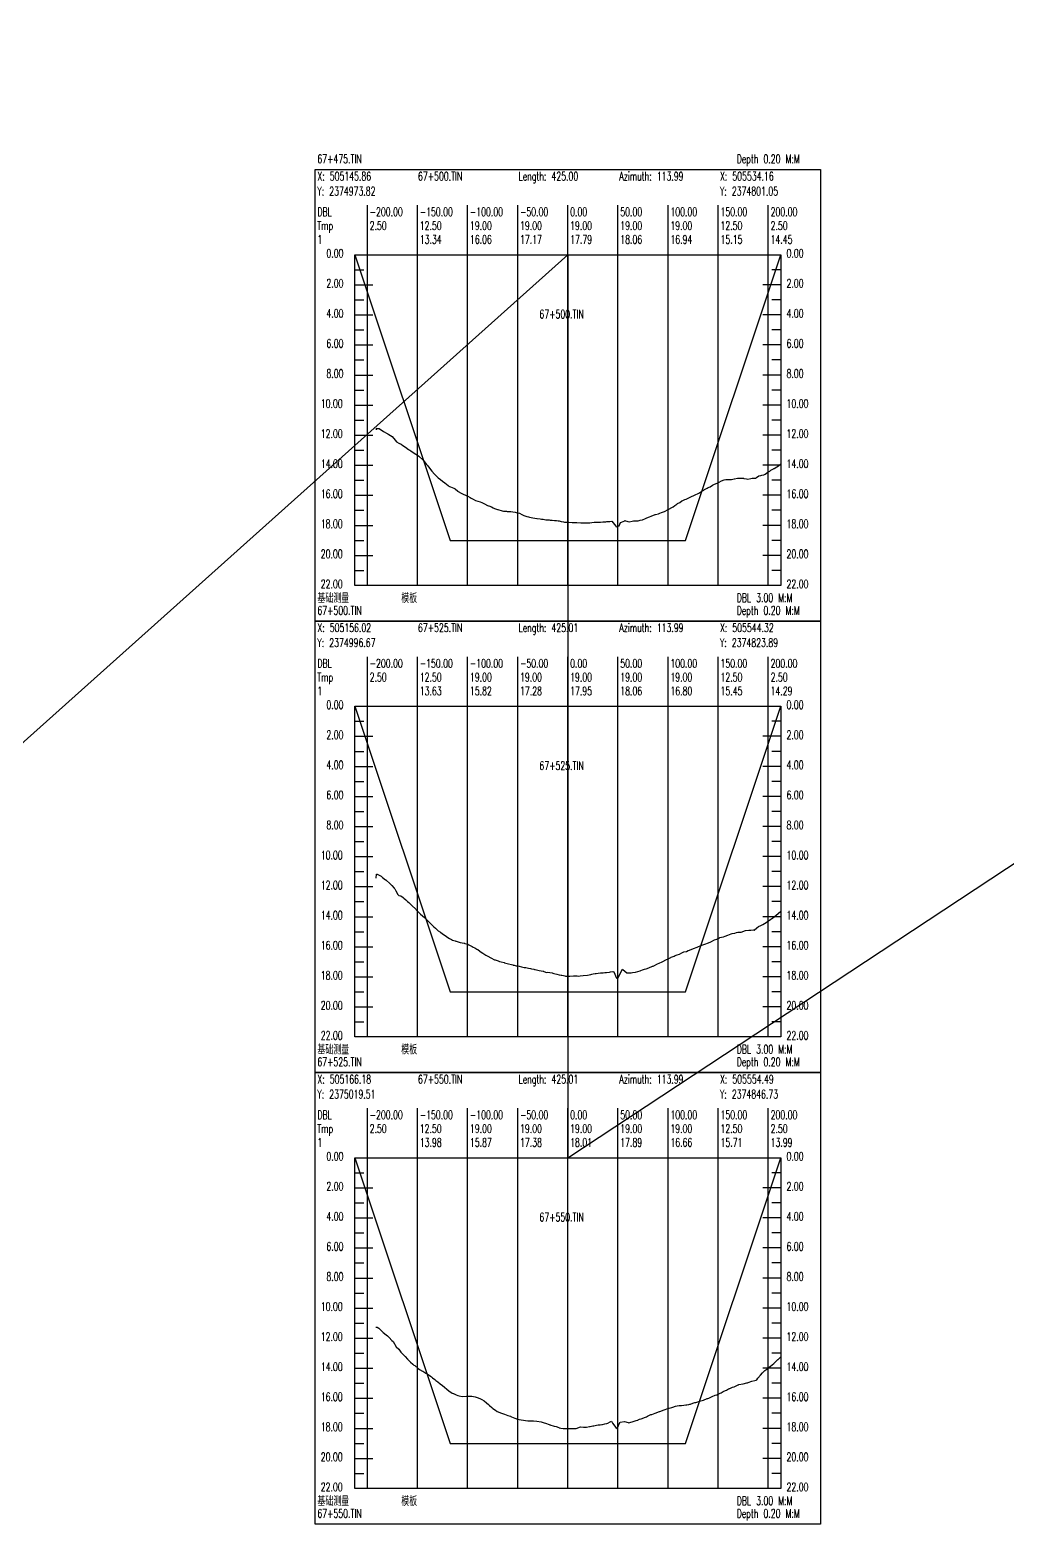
# Model space of a CAD drawing. Extents: x 1 to 1301, y -601 to 0.
# Drawn here: x 326 to 650.9, y -525.4 to -28.3 of the extents above; entities that cross this region are included whole.
import ezdxf

# ---------------------------------------------------------------- set-up
doc = ezdxf.new("R2010")
doc.units = 0
doc.header["$MEASUREMENT"] = 0
doc.layers.add('LABELS', color=7, linetype='Continuous')
doc.layers.add('XSECTION', color=7, linetype='Continuous')
doc.styles.get("Standard").update_dxf_attribs({"font": 'txt.shx'})

msp = doc.modelspace()

# ---------------------------------------------------------------- linework, layer by layer
at = {"color": 3, "linetype": 'Continuous'}
msp.add_lwpolyline([(85.06, -28.32), (85.06, -178.51), (85.06, -328.69), (85.06, -478.88), (504.87, -103.13), (504.87, -253.31), (504.87, -403.5), (885.49, -152.38), (885.49, -302.56), (1215.88, -101.08), (1215.88, -249.56), (1215.88, -398.03)], dxfattribs=at)
at = {"layer": 'XSECTION', "color": 0, "linetype": 'Continuous'}
for points in [[(420.81, -74.81), (588.92, -74.81), (588.92, -224.99), (420.81, -224.99), (420.81, -74.81)], [(438.2, -213.13), (438.2, -86.67)], [(454.87, -213.13), (454.87, -86.67)], [(471.53, -213.13), (471.53, -86.67)], [(488.2, -213.13), (488.2, -86.67)], [(504.87, -213.13), (504.87, -86.67)], [(504.87, -213.13), (504.87, -86.67)], [(521.53, -213.13), (521.53, -86.67)], [(538.2, -213.13), (538.2, -86.67)], [(554.87, -213.13), (554.87, -86.67)], [(571.53, -213.13), (571.53, -86.67)], [(434.03, -103.13), (575.7, -103.13), (575.7, -213.13), (434.03, -213.13), (434.03, -103.13)], [(434.03, -103.13), (465.7, -198.13)], [(434.03, -103.13), (465.7, -198.13)], [(544.03, -198.13), (575.7, -103.13)], [(544.03, -198.13), (575.7, -103.13)], [(434.03, -108.13), (437.03, -108.13)], [(575.7, -108.13), (572.7, -108.13)], [(434.03, -113.13), (440.04, -113.13)], [(434.03, -113.13), (437.03, -113.13)], [(575.7, -113.13), (569.69, -113.13)], [(575.7, -113.13), (572.7, -113.13)], [(434.03, -118.13), (437.03, -118.13)], [(575.7, -118.13), (572.7, -118.13)], [(434.03, -123.13), (440.04, -123.13)], [(434.03, -123.13), (437.03, -123.13)], [(575.7, -123.13), (569.69, -123.13)], [(575.7, -123.13), (572.7, -123.13)], [(434.03, -128.13), (437.03, -128.13)], [(575.7, -128.13), (572.7, -128.13)], [(434.03, -133.13), (440.04, -133.13)], [(434.03, -133.13), (437.03, -133.13)], [(575.7, -133.13), (569.69, -133.13)], [(575.7, -133.13), (572.7, -133.13)], [(434.03, -138.13), (437.03, -138.13)], [(575.7, -138.13), (572.7, -138.13)], [(434.03, -143.13), (440.04, -143.13)], [(434.03, -143.13), (437.03, -143.13)], [(575.7, -143.13), (569.69, -143.13)], [(575.7, -143.13), (572.7, -143.13)], [(434.03, -148.13), (437.03, -148.13)], [(575.7, -148.13), (572.7, -148.13)], [(434.03, -153.13), (440.04, -153.13)], [(434.03, -153.13), (437.03, -153.13)], [(575.7, -153.13), (569.69, -153.13)], [(575.7, -153.13), (572.7, -153.13)], [(434.03, -158.13), (437.03, -158.13)], [(575.7, -158.13), (572.7, -158.13)], [(434.03, -163.13), (440.04, -163.13)], [(434.03, -163.13), (437.03, -163.13)], [(575.7, -163.13), (569.69, -163.13)], [(575.7, -163.13), (572.7, -163.13)], [(434.03, -168.13), (437.03, -168.13)], [(575.7, -168.13), (572.7, -168.13)], [(434.03, -173.13), (440.04, -173.13)], [(434.03, -173.13), (437.03, -173.13)], [(575.7, -173.13), (569.69, -173.13)], [(575.7, -173.13), (572.7, -173.13)], [(434.03, -178.13), (437.03, -178.13)], [(575.7, -178.13), (572.7, -178.13)], [(434.03, -183.13), (440.04, -183.13)], [(434.03, -183.13), (437.03, -183.13)], [(575.7, -183.13), (569.69, -183.13)], [(575.7, -183.13), (572.7, -183.13)], [(434.03, -188.13), (437.03, -188.13)], [(575.7, -188.13), (572.7, -188.13)], [(434.03, -193.13), (440.04, -193.13)], [(434.03, -193.13), (437.03, -193.13)], [(575.7, -193.13), (569.69, -193.13)], [(575.7, -193.13), (572.7, -193.13)], [(434.03, -198.13), (437.03, -198.13)], [(465.7, -198.13), (504.87, -198.13)], [(465.7, -198.13), (465.7, -198.13)], [(465.7, -198.13), (504.87, -198.13)], [(504.87, -198.13), (544.03, -198.13)], [(504.87, -198.13), (544.03, -198.13)], [(544.03, -198.13), (544.03, -198.13)], [(575.7, -198.13), (572.7, -198.13)], [(434.03, -203.13), (440.04, -203.13)], [(434.03, -203.13), (437.03, -203.13)], [(575.7, -203.13), (569.69, -203.13)], [(575.7, -203.13), (572.7, -203.13)], [(434.03, -208.13), (437.03, -208.13)], [(575.7, -208.13), (572.7, -208.13)], [(420.81, -225), (588.92, -225), (588.92, -375.17), (420.81, -375.17), (420.81, -225)], [(438.2, -363.31), (438.2, -236.86)], [(454.87, -363.31), (454.87, -236.86)], [(471.53, -363.31), (471.53, -236.86)], [(488.2, -363.31), (488.2, -236.86)], [(504.87, -363.31), (504.87, -236.86)], [(504.87, -363.31), (504.87, -236.86)], [(521.53, -363.31), (521.53, -236.86)], [(538.2, -363.31), (538.2, -236.86)], [(554.87, -363.31), (554.87, -236.86)], [(571.53, -363.31), (571.53, -236.86)], [(434.03, -253.31), (575.7, -253.31), (575.7, -363.31), (434.03, -363.31), (434.03, -253.31)], [(434.03, -253.31), (465.7, -348.31)], [(434.03, -253.31), (465.7, -348.31)], [(544.03, -348.31), (575.7, -253.31)], [(544.03, -348.31), (575.7, -253.31)], [(434.03, -258.31), (437.03, -258.31)], [(575.7, -258.31), (572.7, -258.31)], [(434.03, -263.31), (440.04, -263.31)], [(434.03, -263.31), (437.03, -263.31)], [(575.7, -263.31), (569.69, -263.31)], [(575.7, -263.31), (572.7, -263.31)], [(434.03, -268.31), (437.03, -268.31)], [(575.7, -268.31), (572.7, -268.31)], [(434.03, -273.31), (440.04, -273.31)], [(434.03, -273.31), (437.03, -273.31)], [(575.7, -273.31), (569.69, -273.31)], [(575.7, -273.31), (572.7, -273.31)], [(434.03, -278.31), (437.03, -278.31)], [(575.7, -278.31), (572.7, -278.31)], [(434.03, -283.31), (440.04, -283.31)], [(434.03, -283.31), (437.03, -283.31)], [(575.7, -283.31), (569.69, -283.31)], [(575.7, -283.31), (572.7, -283.31)], [(434.03, -288.31), (437.03, -288.31)], [(575.7, -288.31), (572.7, -288.31)], [(434.03, -293.31), (440.04, -293.31)], [(434.03, -293.31), (437.03, -293.31)], [(575.7, -293.31), (569.69, -293.31)], [(575.7, -293.31), (572.7, -293.31)], [(434.03, -298.31), (437.03, -298.31)], [(575.7, -298.31), (572.7, -298.31)], [(434.03, -303.31), (440.04, -303.31)], [(434.03, -303.31), (437.03, -303.31)], [(575.7, -303.31), (569.69, -303.31)], [(575.7, -303.31), (572.7, -303.31)], [(434.03, -308.31), (437.03, -308.31)], [(575.7, -308.31), (572.7, -308.31)], [(434.03, -313.31), (440.04, -313.31)], [(434.03, -313.31), (437.03, -313.31)], [(575.7, -313.31), (569.69, -313.31)], [(575.7, -313.31), (572.7, -313.31)], [(434.03, -318.31), (437.03, -318.31)], [(575.7, -318.31), (572.7, -318.31)], [(434.03, -323.31), (440.04, -323.31)], [(434.03, -323.31), (437.03, -323.31)], [(575.7, -323.31), (569.69, -323.31)], [(575.7, -323.31), (572.7, -323.31)], [(434.03, -328.31), (437.03, -328.31)], [(575.7, -328.31), (572.7, -328.31)], [(434.03, -333.31), (440.04, -333.31)], [(434.03, -333.31), (437.03, -333.31)], [(575.7, -333.31), (569.69, -333.31)], [(575.7, -333.31), (572.7, -333.31)], [(434.03, -338.31), (437.03, -338.31)], [(575.7, -338.31), (572.7, -338.31)], [(434.03, -343.31), (440.04, -343.31)], [(434.03, -343.31), (437.03, -343.31)], [(575.7, -343.31), (569.69, -343.31)], [(575.7, -343.31), (572.7, -343.31)], [(434.03, -348.31), (437.03, -348.31)], [(465.7, -348.31), (504.87, -348.31)], [(465.7, -348.31), (465.7, -348.31)], [(465.7, -348.31), (504.87, -348.31)], [(504.87, -348.31), (544.03, -348.31)], [(504.87, -348.31), (544.03, -348.31)], [(544.03, -348.31), (544.03, -348.31)], [(575.7, -348.31), (572.7, -348.31)], [(434.03, -353.31), (440.04, -353.31)], [(434.03, -353.31), (437.03, -353.31)], [(575.7, -353.31), (569.69, -353.31)], [(575.7, -353.31), (572.7, -353.31)], [(434.03, -358.31), (437.03, -358.31)], [(575.7, -358.31), (572.7, -358.31)], [(420.81, -375.18), (588.92, -375.18), (588.92, -525.36), (420.81, -525.36), (420.81, -375.18)], [(438.2, -513.5), (438.2, -387.04)], [(454.87, -513.5), (454.87, -387.04)], [(471.53, -513.5), (471.53, -387.04)], [(488.2, -513.5), (488.2, -387.04)], [(504.87, -513.5), (504.87, -387.04)], [(504.87, -513.5), (504.87, -387.04)], [(521.53, -513.5), (521.53, -387.04)], [(538.2, -513.5), (538.2, -387.04)], [(554.87, -513.5), (554.87, -387.04)], [(571.53, -513.5), (571.53, -387.04)], [(434.03, -403.5), (575.7, -403.5), (575.7, -513.5), (434.03, -513.5), (434.03, -403.5)], [(434.03, -403.5), (465.7, -498.5)], [(434.03, -403.5), (465.7, -498.5)], [(544.03, -498.5), (575.7, -403.5)], [(544.03, -498.5), (575.7, -403.5)], [(434.03, -408.5), (437.03, -408.5)], [(575.7, -408.5), (572.7, -408.5)], [(434.03, -413.5), (440.04, -413.5)], [(434.03, -413.5), (437.03, -413.5)], [(575.7, -413.5), (569.69, -413.5)], [(575.7, -413.5), (572.7, -413.5)], [(434.03, -418.5), (437.03, -418.5)], [(575.7, -418.5), (572.7, -418.5)], [(434.03, -423.5), (440.04, -423.5)], [(434.03, -423.5), (437.03, -423.5)], [(575.7, -423.5), (569.69, -423.5)], [(575.7, -423.5), (572.7, -423.5)], [(434.03, -428.5), (437.03, -428.5)], [(575.7, -428.5), (572.7, -428.5)], [(434.03, -433.5), (440.04, -433.5)], [(434.03, -433.5), (437.03, -433.5)], [(575.7, -433.5), (569.69, -433.5)], [(575.7, -433.5), (572.7, -433.5)], [(434.03, -438.5), (437.03, -438.5)], [(575.7, -438.5), (572.7, -438.5)], [(434.03, -443.5), (440.04, -443.5)], [(434.03, -443.5), (437.03, -443.5)], [(575.7, -443.5), (569.69, -443.5)], [(575.7, -443.5), (572.7, -443.5)], [(434.03, -448.5), (437.03, -448.5)], [(575.7, -448.5), (572.7, -448.5)], [(434.03, -453.5), (440.04, -453.5)], [(434.03, -453.5), (437.03, -453.5)], [(575.7, -453.5), (569.69, -453.5)], [(575.7, -453.5), (572.7, -453.5)], [(434.03, -458.5), (437.03, -458.5)], [(575.7, -458.5), (572.7, -458.5)], [(434.03, -463.5), (440.04, -463.5)], [(434.03, -463.5), (437.03, -463.5)], [(575.7, -463.5), (569.69, -463.5)], [(575.7, -463.5), (572.7, -463.5)], [(434.03, -468.5), (437.03, -468.5)], [(575.7, -468.5), (572.7, -468.5)], [(434.03, -473.5), (440.04, -473.5)], [(434.03, -473.5), (437.03, -473.5)], [(575.7, -473.5), (569.69, -473.5)], [(575.7, -473.5), (572.7, -473.5)], [(434.03, -478.5), (437.03, -478.5)], [(575.7, -478.5), (572.7, -478.5)], [(434.03, -483.5), (440.04, -483.5)], [(434.03, -483.5), (437.03, -483.5)], [(575.7, -483.5), (569.69, -483.5)], [(575.7, -483.5), (572.7, -483.5)], [(434.03, -488.5), (437.03, -488.5)], [(575.7, -488.5), (572.7, -488.5)], [(434.03, -493.5), (440.04, -493.5)], [(434.03, -493.5), (437.03, -493.5)], [(575.7, -493.5), (569.69, -493.5)], [(575.7, -493.5), (572.7, -493.5)], [(434.03, -498.5), (437.03, -498.5)], [(465.7, -498.5), (504.87, -498.5)], [(465.7, -498.5), (465.7, -498.5)], [(465.7, -498.5), (504.87, -498.5)], [(504.87, -498.5), (544.03, -498.5)], [(504.87, -498.5), (544.03, -498.5)], [(544.03, -498.5), (544.03, -498.5)], [(575.7, -498.5), (572.7, -498.5)], [(434.03, -503.5), (440.04, -503.5)], [(434.03, -503.5), (437.03, -503.5)], [(575.7, -503.5), (569.69, -503.5)], [(575.7, -503.5), (572.7, -503.5)], [(434.03, -508.5), (437.03, -508.5)], [(575.7, -508.5), (572.7, -508.5)]]:
    msp.add_lwpolyline(points, dxfattribs=at)
at = {"layer": 'XSECTION', "color": 5, "linetype": 'Continuous'}
for points in [[(441.23, -161.33), (441.29, -160.83), (441.4, -160.88), (441.51, -160.88), (442.1, -160.93), (442.11, -160.93), (442.13, -160.93), (443.57, -161.88), (444.76, -162.53), (445.03, -162.68), (445.36, -162.88), (446.49, -163.58), (447.39, -164.78), (447.94, -165.33), (448.64, -165.83), (449.4, -166.13), (450.02, -166.53), (450.86, -167.13), (451.92, -167.93), (452.32, -168.18), (452.64, -168.38), (453.78, -169.13), (455.2, -170.03), (455.24, -170.08), (455.27, -170.13), (456.7, -171.48), (457.9, -172.93), (458.16, -173.18), (458.48, -173.63), (459.62, -175.13), (460.53, -176.08), (461.08, -176.63), (461.76, -177.28), (462.54, -177.93), (463.16, -178.43), (464, -178.98), (465.04, -179.83), (465.33, -180.08), (465.46, -180.18), (465.79, -180.28), (466.92, -180.78), (467.35, -181.03), (468.32, -181.78), (468.36, -181.83), (468.38, -181.83), (469.37, -182.43), (469.84, -182.63), (471.05, -183.18), (471.29, -183.28), (471.39, -183.33), (471.6, -183.48), (472.4, -183.88), (472.75, -184.08), (473.41, -184.43), (474.21, -184.88), (474.88, -185.08), (475.67, -185.28), (476.31, -185.58), (477.13, -185.93), (478.16, -186.48), (478.46, -186.63), (478.59, -186.63), (479.47, -187.03), (480.05, -187.28), (480.48, -187.48), (481.44, -187.83), (481.51, -187.83), (481.57, -187.83), (482.97, -188.28), (483.51, -188.38), (484.43, -188.43), (484.72, -188.48), (485.53, -188.53), (485.89, -188.58), (486.54, -188.63), (487.35, -188.78), (488, -188.93), (488.81, -189.13), (489.57, -189.48), (490.27, -189.88), (491.28, -190.23), (491.73, -190.33), (492.08, -190.38), (493.19, -190.58), (494.56, -190.88), (494.62, -190.88), (494.64, -190.88), (495.63, -190.98), (496.1, -191.03), (496.64, -191.13), (497.56, -191.28), (497.65, -191.28), (497.84, -191.28), (498.66, -191.33), (499.02, -191.38), (499.67, -191.43), (500.48, -191.48), (501.12, -191.53), (501.69, -191.63), (501.94, -191.68), (502.7, -191.88), (503.4, -191.98), (503.71, -192.03), (504.4, -192.03), (504.86, -192.08), (505.23, -192.13), (506.32, -192.23), (507.68, -192.23), (507.78, -192.23), (507.86, -192.23), (509.24, -192.28), (510.49, -192.28), (510.7, -192.28), (510.78, -192.28), (510.96, -192.28), (511.79, -192.28), (512.16, -192.28), (512.8, -192.23), (513.62, -192.13), (514.24, -192.13), (515.08, -192.08), (515.75, -192.03), (516.53, -191.98), (517.52, -191.93), (517.85, -191.88), (517.99, -191.88), (518.86, -191.88), (519.45, -191.78), (520.8, -193.38), (520.91, -193.58), (521.89, -193.33), (522.37, -192.23), (523.63, -191.73), (523.83, -191.53), (524.08, -191.63), (525.29, -191.98), (526.26, -191.78), (526.75, -191.68), (526.94, -191.68), (527.36, -191.63), (527.95, -191.58), (528.21, -191.58), (528.96, -191.43), (529.67, -191.28), (530.64, -190.88), (531.13, -190.68), (531.99, -190.28), (532.59, -190.03), (533.92, -189.53), (534.05, -189.48), (535.02, -189.28), (535.51, -189.13), (536.03, -188.88), (536.97, -188.48), (537.2, -188.38), (538.05, -187.93), (538.43, -187.73), (539.41, -187.18), (539.88, -186.93), (540.48, -186.48), (541.08, -186.08), (541.34, -185.88), (542.09, -185.48), (542.8, -185.03), (543.1, -184.88), (543.76, -184.58), (544.26, -184.38), (544.67, -184.18), (545.72, -183.68), (547.04, -183.08), (547.18, -183.03), (548.15, -182.53), (548.64, -182.28), (549.92, -181.48), (550.1, -181.38), (550.32, -181.23), (551.18, -180.73), (551.56, -180.53), (552.19, -180.28), (553.02, -179.78), (553.6, -179.48), (554.48, -179.08), (555.18, -178.73), (555.94, -178.33), (556.88, -178.03), (557.4, -177.93), (557.81, -177.88), (558.86, -177.83), (559.26, -177.83), (560.16, -177.68), (560.27, -177.68), (560.32, -177.68), (561.28, -177.48), (561.77, -177.43), (562.29, -177.48), (563.23, -177.48), (563.3, -177.48), (563.44, -177.53), (564.31, -177.68), (564.69, -177.73), (565.7, -177.53), (566.15, -177.43), (566.33, -177.43), (566.72, -177.43), (567.34, -177.43), (567.61, -177.23), (568.35, -176.63), (569.07, -176.58), (569.36, -176.48), (570, -176.28), (570.53, -176.08), (571.38, -175.48), (571.99, -175.08), (572.39, -174.83), (573.28, -174.28), (573.4, -174.18), (573.45, -174.18), (574.41, -173.63), (574.91, -173.38), (575.42, -172.93), (575.7, -172.68)], [(441.12, -310.51), (441.29, -309.11), (441.29, -309.11), (441.29, -309.11), (441.3, -309.11), (441.32, -309.11), (441.46, -309.21), (442.78, -309.81), (443.28, -310.26), (444.24, -311.01), (444.29, -311.01), (444.42, -311.16), (445.7, -312.31), (446.31, -312.91), (447.16, -313.81), (447.32, -314.01), (447.7, -314.76), (448.33, -315.91), (448.62, -316.21), (449.34, -316.41), (450.08, -316.96), (450.35, -317.16), (450.98, -317.71), (451.54, -318.21), (451.98, -318.61), (452.99, -319.56), (454.26, -320.86), (454.45, -321.06), (454.61, -321.21), (455.91, -322.46), (457.24, -323.61), (457.37, -323.76), (457.54, -323.91), (458.83, -325.21), (459.44, -325.81), (460.29, -326.71), (460.82, -327.16), (461.75, -328.01), (462.5, -328.51), (463.21, -329.06), (464.1, -329.61), (464.49, -329.86), (464.67, -329.96), (465.5, -330.56), (466.13, -330.86), (466.51, -331.11), (467.38, -331.31), (467.59, -331.41), (467.76, -331.46), (469.05, -331.91), (470.39, -332.16), (470.51, -332.16), (470.55, -332.16), (470.66, -332.21), (471.56, -332.41), (471.97, -332.66), (473.02, -333.21), (473.43, -333.41), (473.94, -333.71), (474.59, -334.06), (474.89, -334.26), (475.6, -334.81), (476.34, -335.31), (476.61, -335.46), (477.22, -335.86), (477.62, -336.11), (477.8, -336.21), (478.28, -336.46), (479.26, -336.96), (480.5, -337.61), (480.65, -337.71), (480.72, -337.71), (481.66, -338.01), (482.18, -338.21), (482.67, -338.31), (483.64, -338.56), (483.68, -338.56), (483.78, -338.61), (485.1, -339.01), (486.16, -339.26), (486.56, -339.36), (486.71, -339.41), (487.06, -339.46), (487.72, -339.61), (488.02, -339.66), (488.73, -339.81), (489.48, -339.96), (490.34, -340.16), (490.94, -340.26), (491.76, -340.41), (492.4, -340.56), (492.77, -340.61), (493.61, -340.81), (493.78, -340.86), (493.86, -340.86), (494.05, -340.91), (495.32, -341.21), (496.68, -341.46), (496.78, -341.46), (496.89, -341.51), (497.82, -341.86), (498.24, -341.81), (498.83, -341.91), (499.69, -342.01), (499.84, -342.06), (500.17, -342.16), (501.15, -342.46), (501.94, -342.61), (502.61, -342.76), (502.87, -342.76), (503.45, -342.91), (503.88, -343.01), (504.07, -343.06), (504.57, -343.06), (505.53, -343.11), (506.73, -343.01), (506.91, -343.01), (506.99, -343.01), (507.92, -343.01), (508.45, -343.06), (508.93, -343.01), (509.91, -342.86), (510.01, -342.86), (511.37, -342.76), (512.46, -342.51), (512.83, -342.46), (513.29, -342.36), (513.98, -342.21), (514.29, -342.16), (514.99, -342.11), (515.75, -342.01), (516, -342.01), (516.57, -341.96), (517.21, -341.91), (517.72, -341.86), (518.67, -341.81), (519.03, -341.66), (519.85, -341.56), (520.13, -341.61), (521.05, -343.81), (521.59, -343.61), (522.06, -342.61), (523.04, -340.81), (523.13, -340.86), (524.5, -342.01), (525.09, -342.01), (525.96, -342.01), (526.41, -341.91), (527.42, -341.71), (528.12, -341.51), (528.88, -341.31), (529.13, -341.21), (529.69, -341.01), (530.34, -340.81), (530.86, -340.61), (531.8, -340.31), (532.97, -339.81), (533.26, -339.71), (533.49, -339.61), (534.72, -339.01), (535.19, -338.81), (536.18, -338.36), (536.25, -338.31), (537.64, -337.56), (538.22, -337.31), (539.1, -336.91), (539.23, -336.81), (539.53, -336.71), (540.24, -336.41), (540.56, -336.26), (541.25, -336.01), (542.02, -335.76), (542.81, -335.31), (543.27, -335.06), (543.48, -335.01), (544.28, -334.86), (544.93, -334.56), (545.29, -334.46), (546.09, -334.16), (546.39, -334.01), (546.64, -333.91), (547.85, -333.41), (549.27, -332.81), (549.31, -332.81), (549.37, -332.81), (550.77, -332.36), (551.35, -332.16), (552.23, -331.76), (552.65, -331.56), (553.37, -331.16), (553.69, -330.96), (554.38, -330.76), (555.15, -330.41), (555.39, -330.26), (555.93, -330.16), (556.61, -329.96), (557.16, -329.76), (558.07, -329.41), (559.21, -329.01), (559.53, -328.91), (560.44, -328.76), (560.99, -328.61), (561.45, -328.51), (562.45, -328.46), (562.46, -328.46), (562.49, -328.46), (563.91, -327.91), (565.04, -327.76), (565.37, -327.76), (565.77, -327.76), (566.5, -327.71), (566.83, -327.76), (567.67, -327.06), (568.28, -326.61), (569.05, -326.26), (569.53, -326.01), (569.74, -325.96), (570.3, -325.61), (571.2, -325.01), (572.33, -324.16), (572.66, -323.91), (572.93, -323.76), (574.12, -322.81), (575.56, -321.61), (575.58, -321.61), (575.61, -321.56), (575.7, -321.51)], [(441, -459.85), (441.07, -459.9), (441.44, -459.9), (441.99, -460.15), (442.45, -460.6), (443.45, -461.6), (443.47, -461.6), (444.47, -462.45), (444.91, -462.75), (445.48, -463.25), (446.37, -464.25), (446.75, -464.65), (447.83, -466.35), (448.69, -467.15), (449.29, -468.15), (450.03, -468.85), (450.75, -469.65), (451.54, -470.5), (452.21, -471.2), (452.55, -471.5), (453.31, -472.15), (453.56, -472.35), (453.67, -472.45), (453.95, -472.65), (455.13, -473.6), (455.58, -473.9), (456.58, -474.45), (456.59, -474.45), (456.59, -474.45), (457.6, -475.1), (458.04, -475.4), (459.21, -476.2), (459.5, -476.4), (459.62, -476.45), (459.87, -476.65), (460.63, -477.2), (460.96, -477.55), (461.64, -478.05), (462.42, -478.7), (463.15, -479.25), (463.88, -479.85), (464.67, -480.45), (465.34, -481), (466.43, -481.75), (466.68, -481.9), (466.8, -481.95), (467.69, -482.3), (468.26, -482.55), (468.7, -482.7), (469.71, -482.95), (469.72, -482.95), (469.73, -482.95), (471.18, -482.85), (472.36, -482.8), (472.64, -482.8), (472.99, -482.85), (474.1, -483.05), (474.76, -483.25), (475.56, -483.6), (476.27, -483.95), (477.02, -484.4), (477.79, -485), (478.47, -485.6), (478.8, -485.95), (479.55, -486.55), (479.81, -486.8), (479.93, -486.85), (480.82, -487.5), (481.39, -487.85), (482.83, -488.45), (482.84, -488.45), (482.85, -488.45), (483.85, -488.8), (484.31, -489), (484.86, -489.2), (485.77, -489.5), (485.87, -489.55), (486.11, -489.65), (487.23, -490.1), (488.13, -490.4), (488.69, -490.6), (489.39, -490.7), (490.15, -490.8), (490.76, -490.9), (491.61, -491), (491.93, -491.05), (492.66, -491), (493.07, -490.95), (493.39, -491), (494.53, -491.15), (495.94, -491.35), (495.97, -491.35), (495.99, -491.35), (496.98, -491.65), (497.45, -491.8), (498.65, -492.25), (498.91, -492.3), (499, -492.35), (499.22, -492.45), (500.01, -492.65), (500.37, -492.75), (501.02, -492.85), (501.82, -493.25), (502.03, -493.35), (502.5, -493.45), (503.28, -493.55), (503.91, -493.55), (504.74, -493.55), (505.78, -493.55), (506.2, -493.55), (507.08, -493.6), (507.66, -493.5), (509.06, -493.05), (509.12, -493.05), (510.11, -493.1), (510.58, -493.1), (511.12, -493.1), (512.04, -492.9), (512.13, -492.9), (512.34, -492.85), (513.14, -492.7), (513.5, -492.65), (514.43, -492.45), (514.96, -492.3), (515.16, -492.3), (515.62, -492.3), (516.17, -492.25), (516.42, -492.2), (517.18, -492), (517.88, -491.9), (518.19, -491.75), (518.9, -491.35), (519.34, -491.15), (519.69, -491.8), (520.8, -493.25), (521.22, -493.6), (522.18, -491.6), (522.23, -491.55), (522.26, -491.5), (522.31, -491.5), (523.72, -491.25), (524.94, -491.55), (525.17, -491.65), (525.46, -491.55), (526.63, -491.2), (527.57, -490.9), (528.09, -490.75), (528.29, -490.65), (528.74, -490.5), (529.3, -490.3), (529.55, -490.2), (530.31, -489.9), (531.01, -489.65), (531.32, -489.5), (532.02, -489.15), (532.47, -488.95), (532.83, -488.85), (533.93, -488.4), (535.3, -487.9), (535.39, -487.85), (535.46, -487.85), (536.85, -487.3), (538.09, -486.85), (538.31, -486.8), (538.39, -486.8), (538.58, -486.75), (539.4, -486.6), (539.77, -486.5), (540.72, -486.15), (541.23, -486), (541.86, -485.95), (542.69, -485.85), (543.44, -485.8), (544.15, -485.7), (544.45, -485.65), (545.14, -485.55), (545.46, -485.5), (545.61, -485.45), (546.47, -485.1), (547.07, -484.95), (547.48, -484.85), (548.42, -484.55), (548.49, -484.55), (548.52, -484.55), (548.61, -484.5), (549.98, -484.1), (551.24, -483.6), (551.44, -483.55), (551.7, -483.45), (552.9, -482.95), (553.87, -482.5), (554.36, -482.3), (554.98, -482), (555.82, -481.65), (556.49, -481.3), (557.28, -480.95), (557.58, -480.75), (558.26, -480.4), (558.59, -480.25), (558.74, -480.2), (559.6, -479.8), (560.2, -479.65), (560.61, -479.45), (561.54, -479.05), (561.66, -479), (561.75, -478.95), (563.12, -478.75), (564.38, -478.4), (564.58, -478.35), (564.82, -478.25), (566.04, -477.85), (567.01, -477.55), (567.5, -477.45), (567.68, -477.4), (568.1, -476.8), (568.96, -475.8), (569.64, -475.05), (570.42, -474.25), (570.71, -474), (571.38, -473.55), (571.72, -473.3), (571.87, -473.2), (572.27, -472.85), (573.33, -471.95), (574.66, -470.65), (574.79, -470.55), (574.9, -470.45), (575.7, -469.75)]]:
    msp.add_lwpolyline(points, dxfattribs=at)

# ---------------------------------------------------------------- texts
at = {"layer": 'LABELS', "color": 5, "width": 0.666667}
for s, height, p in [('67+475.TIN', 2.833, (421.57, -72.66)), ('1', 2.83, (421.57, -99.45)), ('13.34', 2.833, (455.63, -99.45)), ('16.06', 2.833, (472.3, -99.45)), ('17.17', 2.833, (488.97, -99.45)), ('17.79', 2.833, (505.63, -99.45)), ('17.79', 2.833, (505.63, -99.45)), ('18.06', 2.833, (522.3, -99.45)), ('16.94', 2.833, (538.97, -99.45)), ('15.15', 2.833, (555.63, -99.45)), ('14.45', 2.833, (572.3, -99.45)), ('基础测量', 2.833, (421.57, -218.64)), ('67+500.TIN', 2.833, (421.57, -222.85)), ('1', 2.83, (421.57, -249.64)), ('13.63', 2.833, (455.63, -249.64)), ('15.82', 2.833, (472.3, -249.64)), ('17.28', 2.833, (488.97, -249.64)), ('17.95', 2.833, (505.63, -249.64)), ('17.95', 2.833, (505.63, -249.64)), ('18.06', 2.833, (522.3, -249.64)), ('16.80', 2.833, (538.97, -249.64)), ('15.45', 2.833, (555.63, -249.64)), ('14.29', 2.833, (572.3, -249.64)), ('基础测量', 2.833, (421.57, -368.82)), ('67+525.TIN', 2.833, (421.57, -373.03)), ('1', 2.83, (421.57, -399.82)), ('13.98', 2.833, (455.63, -399.82)), ('15.87', 2.833, (472.3, -399.82)), ('17.38', 2.833, (488.97, -399.82)), ('18.01', 2.833, (505.63, -399.82)), ('18.01', 2.833, (505.63, -399.82)), ('17.89', 2.833, (522.3, -399.82)), ('16.66', 2.833, (538.97, -399.82)), ('15.71', 2.833, (555.63, -399.82)), ('13.99', 2.833, (572.3, -399.82)), ('基础测量', 2.833, (421.57, -519.01)), ('67+550.TIN', 2.833, (421.57, -523.22))]:
    msp.add_text(s, height=height, dxfattribs=at).set_placement(p)
at = {"layer": 'LABELS', "color": 0, "width": 0.666667}
for s, height, p in [('Depth 0.20 M:M', 2.8334, (561.03, -72.66)), ('X: 505145.86', 2.8334, (421.57, -78.41)), ('67+500.TIN', 2.833, (455.04, -78.41)), ('Length: 425.00', 2.8334, (488.51, -78.41)), ('Azimuth: 113.99', 2.8334, (521.98, -78.41)), ('X: 505534.16', 2.8334, (555.45, -78.41)), ('Y: 2374973.82', 2.8334, (421.57, -83.39)), ('Y: 2374801.05', 2.8334, (555.45, -83.39)), ('DBL', 2.833, (421.57, -90.27)), ('-200.00', 2.833, (438.97, -90.27)), ('-150.00', 2.833, (455.63, -90.27)), ('-100.00', 2.833, (472.3, -90.27)), ('-50.00', 2.833, (488.97, -90.27)), ('0.00', 2.833, (505.63, -90.27)), ('0.00', 2.833, (505.63, -90.27)), ('50.00', 2.833, (522.3, -90.27)), ('100.00', 2.833, (538.97, -90.27)), ('150.00', 2.833, (555.63, -90.27)), ('200.00', 2.833, (572.3, -90.27)), ('Tmp', 2.833, (421.57, -94.86)), ('2.50', 2.833, (438.97, -94.86)), ('12.50', 2.833, (455.63, -94.86)), ('19.00', 2.833, (472.3, -94.86)), ('19.00', 2.833, (488.97, -94.86)), ('19.00', 2.833, (505.63, -94.86)), ('19.00', 2.833, (505.63, -94.86)), ('19.00', 2.833, (522.3, -94.86)), ('19.00', 2.833, (538.97, -94.86)), ('12.50', 2.833, (555.63, -94.86)), ('2.50', 2.833, (572.3, -94.86)), ('0.00', 2.833, (424.58, -104.05)), ('0.00', 2.833, (577.59, -104.05)), ('2.00', 2.833, (424.58, -114.05)), ('2.00', 2.833, (577.59, -114.05)), ('4.00', 2.833, (424.58, -124.05)), ('67+500.TIN', 2.833, (495.42, -124.29)), ('4.00', 2.833, (577.59, -124.05)), ('6.00', 2.833, (424.58, -134.05)), ('6.00', 2.833, (577.59, -134.05)), ('8.00', 2.833, (424.58, -144.05)), ('8.00', 2.833, (577.59, -144.05)), ('10.00', 2.833, (422.7, -154.05)), ('10.00', 2.833, (577.59, -154.05)), ('12.00', 2.833, (422.7, -164.05)), ('12.00', 2.833, (577.59, -164.05)), ('14.00', 2.833, (422.7, -174.05)), ('14.00', 2.833, (577.59, -174.05)), ('16.00', 2.833, (422.7, -184.05)), ('16.00', 2.833, (577.59, -184.05)), ('18.00', 2.833, (422.7, -194.05)), ('18.00', 2.833, (577.59, -194.05)), ('20.00', 2.833, (422.7, -204.05)), ('20.00', 2.833, (577.59, -204.05)), ('22.00', 2.833, (422.7, -214.05)), ('22.00', 2.833, (577.59, -214.05)), ('模板', 2.833, (449.46, -218.64)), ('DBL 3.00 M:M', 2.8334, (561.03, -218.64)), ('Depth 0.20 M:M', 2.8334, (561.03, -222.85)), ('X: 505156.02', 2.8334, (421.57, -228.6)), ('67+525.TIN', 2.833, (455.04, -228.6)), ('Length: 425.01', 2.8334, (488.51, -228.6)), ('Azimuth: 113.99', 2.8334, (521.98, -228.6)), ('X: 505544.32', 2.8334, (555.45, -228.6)), ('Y: 2374996.67', 2.8334, (421.57, -233.57)), ('Y: 2374823.89', 2.8334, (555.45, -233.57)), ('DBL', 2.833, (421.57, -240.46)), ('-200.00', 2.833, (438.97, -240.46)), ('-150.00', 2.833, (455.63, -240.46)), ('-100.00', 2.833, (472.3, -240.46)), ('-50.00', 2.833, (488.97, -240.46)), ('0.00', 2.833, (505.63, -240.46)), ('0.00', 2.833, (505.63, -240.46)), ('50.00', 2.833, (522.3, -240.46)), ('100.00', 2.833, (538.97, -240.46)), ('150.00', 2.833, (555.63, -240.46)), ('200.00', 2.833, (572.3, -240.46)), ('Tmp', 2.833, (421.57, -245.05)), ('2.50', 2.833, (438.97, -245.05)), ('12.50', 2.833, (455.63, -245.05)), ('19.00', 2.833, (472.3, -245.05)), ('19.00', 2.833, (488.97, -245.05)), ('19.00', 2.833, (505.63, -245.05)), ('19.00', 2.833, (505.63, -245.05)), ('19.00', 2.833, (522.3, -245.05)), ('19.00', 2.833, (538.97, -245.05)), ('12.50', 2.833, (555.63, -245.05)), ('2.50', 2.833, (572.3, -245.05)), ('0.00', 2.833, (424.58, -254.23)), ('0.00', 2.833, (577.59, -254.23)), ('2.00', 2.833, (424.58, -264.23)), ('2.00', 2.833, (577.59, -264.23)), ('4.00', 2.833, (424.58, -274.23)), ('67+525.TIN', 2.833, (495.42, -274.48)), ('4.00', 2.833, (577.59, -274.23)), ('6.00', 2.833, (424.58, -284.23)), ('6.00', 2.833, (577.59, -284.23)), ('8.00', 2.833, (424.58, -294.23)), ('8.00', 2.833, (577.59, -294.23)), ('10.00', 2.833, (422.7, -304.23)), ('10.00', 2.833, (577.59, -304.23)), ('12.00', 2.833, (422.7, -314.23)), ('12.00', 2.833, (577.59, -314.23)), ('14.00', 2.833, (422.7, -324.23)), ('14.00', 2.833, (577.59, -324.23)), ('16.00', 2.833, (422.7, -334.23)), ('16.00', 2.833, (577.59, -334.23)), ('18.00', 2.833, (422.7, -344.23)), ('18.00', 2.833, (577.59, -344.23)), ('20.00', 2.833, (422.7, -354.23)), ('20.00', 2.833, (577.59, -354.23)), ('22.00', 2.833, (422.7, -364.23)), ('22.00', 2.833, (577.59, -364.23)), ('模板', 2.833, (449.46, -368.82)), ('DBL 3.00 M:M', 2.8334, (561.03, -368.82)), ('Depth 0.20 M:M', 2.8334, (561.03, -373.03)), ('X: 505166.18', 2.8334, (421.57, -378.78)), ('67+550.TIN', 2.833, (455.04, -378.78)), ('Length: 425.01', 2.8334, (488.51, -378.78)), ('Azimuth: 113.99', 2.8334, (521.98, -378.78)), ('X: 505554.49', 2.8334, (555.45, -378.78)), ('Y: 2375019.51', 2.8334, (421.57, -383.76)), ('Y: 2374846.73', 2.8334, (555.45, -383.76)), ('Tmp', 2.833, (421.57, -395.23)), ('DBL', 2.833, (421.57, -390.64)), ('2.50', 2.833, (438.97, -395.23)), ('-200.00', 2.833, (438.97, -390.64)), ('-150.00', 2.833, (455.63, -390.64)), ('12.50', 2.833, (455.63, -395.23)), ('-100.00', 2.833, (472.3, -390.64)), ('19.00', 2.833, (472.3, -395.23)), ('-50.00', 2.833, (488.97, -390.64)), ('19.00', 2.833, (488.97, -395.23)), ('0.00', 2.833, (505.63, -390.64)), ('0.00', 2.833, (505.63, -390.64)), ('19.00', 2.833, (505.63, -395.23)), ('19.00', 2.833, (505.63, -395.23)), ('50.00', 2.833, (522.3, -390.64)), ('19.00', 2.833, (522.3, -395.23)), ('100.00', 2.833, (538.97, -390.64)), ('19.00', 2.833, (538.97, -395.23)), ('150.00', 2.833, (555.63, -390.64)), ('12.50', 2.833, (555.63, -395.23)), ('200.00', 2.833, (572.3, -390.64)), ('2.50', 2.833, (572.3, -395.23)), ('0.00', 2.833, (424.58, -404.42)), ('0.00', 2.833, (577.59, -404.42)), ('2.00', 2.833, (424.58, -414.42)), ('2.00', 2.833, (577.59, -414.42)), ('4.00', 2.833, (424.58, -424.42)), ('67+550.TIN', 2.833, (495.42, -424.66)), ('4.00', 2.833, (577.59, -424.42)), ('6.00', 2.833, (424.58, -434.42)), ('6.00', 2.833, (577.59, -434.42)), ('8.00', 2.833, (424.58, -444.42)), ('8.00', 2.833, (577.59, -444.42)), ('10.00', 2.833, (422.7, -454.42)), ('10.00', 2.833, (577.59, -454.42)), ('12.00', 2.833, (422.7, -464.42)), ('12.00', 2.833, (577.59, -464.42)), ('14.00', 2.833, (422.7, -474.42)), ('14.00', 2.833, (577.59, -474.42)), ('16.00', 2.833, (422.7, -484.42)), ('16.00', 2.833, (577.59, -484.42)), ('18.00', 2.833, (422.7, -494.42)), ('18.00', 2.833, (577.59, -494.42)), ('20.00', 2.833, (422.7, -504.42)), ('20.00', 2.833, (577.59, -504.42)), ('22.00', 2.833, (422.7, -514.42)), ('22.00', 2.833, (577.59, -514.42)), ('模板', 2.833, (449.46, -519.01)), ('DBL 3.00 M:M', 2.8334, (561.03, -519.01)), ('Depth 0.20 M:M', 2.8334, (561.03, -523.22))]:
    msp.add_text(s, height=height, dxfattribs=at).set_placement(p)

doc.saveas('drawing.dxf')
